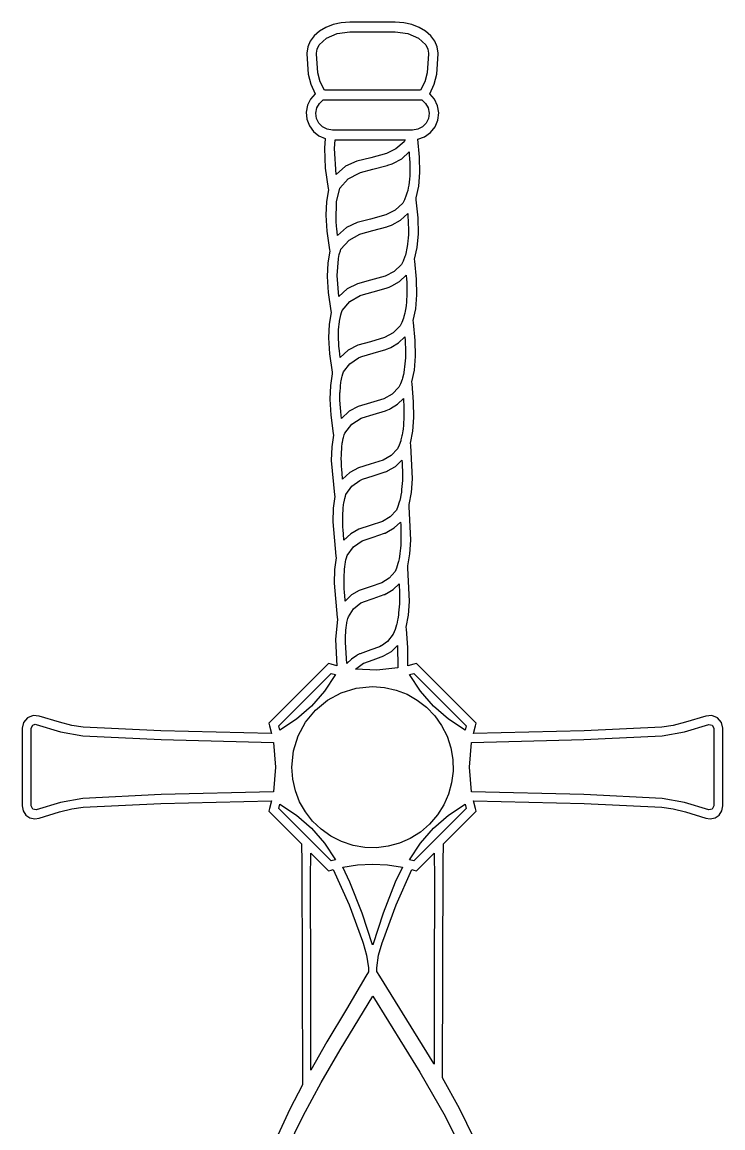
# Model space of a CAD drawing. Extents: x 0 to 149, y 0 to 357.
# Drawn here: x 29.1 to 120.3, y 213.4 to 357.5 of the extents above; entities that cross this region are included whole.
import ezdxf

# ---------------------------------------------------------------- set-up
doc = ezdxf.new("R2010")
doc.units = 0

msp = doc.modelspace()

# ---------------------------------------------------------------- linework, layer by layer
at = {"layer": 'Layer 1'}
for p, q in [((70.63991, 357.412677), (69.591609, 357.176662)), ((71.7624, 357.495), (70.63991, 357.412677)), ((77.6409, 357.495), (71.7624, 357.495)), ((78.763478, 357.412656), (77.6409, 357.495)), ((79.811861, 357.176563), (78.763478, 357.412656)), ((67.808781, 356.309292), (67.119855, 355.710804)), ((68.640299, 356.80339), (67.808781, 356.309292)), ((69.591609, 357.176662), (68.640299, 356.80339)), ((68.701753, 355.408543), (70.090308, 356.017509)), ((70.090308, 356.017509), (71.7624, 356.24237)), ((71.7624, 356.24237), (77.6409, 356.243)), ((77.6409, 356.243), (79.313167, 356.018175)), ((79.313167, 356.018175), (80.70182, 355.409472)), ((80.763248, 356.803128), (79.811861, 357.176563)), ((81.594838, 356.308757), (80.763248, 356.803128)), ((82.283829, 355.709857), (81.594838, 356.308757)), ((66.596323, 355.024357), (66.260984, 354.266384)), ((67.119855, 355.710804), (66.596323, 355.024357)), ((67.485975, 353.990204), (67.750071, 354.513897)), ((67.750071, 354.513897), (68.701753, 355.408543)), ((80.70182, 355.409472), (81.653553, 354.515548)), ((81.653553, 354.515548), (81.917666, 353.992459)), ((82.807421, 355.022836), (82.283829, 355.709857)), ((83.142812, 354.2641), (82.807421, 355.022836)), ((66.13664, 353.45332), (66.135872, 353.378221)), ((66.135872, 353.378221), (66.326775, 350.727163)), ((66.260984, 354.266384), (66.13664, 353.45332)), ((67.38789, 353.37841), (67.3886, 353.432)), ((67.571435, 350.886566), (67.38789, 353.37841)), ((67.3886, 353.432), (67.485975, 353.990204)), ((82.01552, 353.378381), (81.832034, 350.886538)), ((81.917666, 353.992459), (82.01506, 353.43506)), ((82.01506, 353.43506), (82.01552, 353.378381)), ((83.076666, 350.727656), (83.26756, 353.37871)), ((83.267202, 353.450056), (83.142812, 354.2641)), ((83.26756, 353.37871), (83.267202, 353.450056)), ((66.326775, 350.727163), (66.661523, 349.408658)), ((67.888793, 349.713265), (67.571435, 350.886566)), ((81.832034, 350.886538), (81.514683, 349.713237)), ((82.741978, 349.409152), (83.076666, 350.727656)), ((66.661523, 349.408658), (67.241242, 348.163511)), ((68.4347, 348.641), (67.888793, 349.713265)), ((80.96871, 348.640971), (68.4347, 348.641)), ((81.514683, 349.713237), (80.96871, 348.640971)), ((82.1624, 348.164), (82.741978, 349.409152)), ((66.638022, 347.470027), (66.246525, 346.655766)), ((67.241242, 348.163511), (66.638022, 347.470027)), ((67.780306, 346.913842), (68.2895, 347.389)), ((68.2895, 347.389), (81.1142, 347.389)), ((81.1142, 347.389), (81.622801, 346.913708)), ((82.784714, 347.440977), (82.1624, 348.164)), ((83.177759, 346.590863), (82.784714, 347.440977)), ((66.246525, 346.655766), (66.081987, 345.767386)), ((66.081987, 345.767386), (66.159648, 344.851546)), ((67.329208, 345.64886), (67.454283, 346.31718)), ((67.454283, 346.31718), (67.780306, 346.913842)), ((81.622801, 346.913708), (81.948339, 346.317145)), ((81.948339, 346.317145), (82.07309, 345.649087)), ((83.32558, 345.666025), (83.177759, 346.590863)), ((66.159648, 344.851546), (66.478483, 343.989492)), ((67.422854, 344.958726), (67.329208, 345.64886)), ((67.730606, 344.333952), (67.422854, 344.958726)), ((68.207608, 343.849427), (67.730606, 344.333952)), ((81.671691, 344.334867), (81.194962, 343.850519)), ((81.97933, 344.959315), (81.671691, 344.334867)), ((82.07309, 345.649087), (81.97933, 344.959315)), ((82.841761, 343.839737), (83.21222, 344.718825)), ((83.21222, 344.718825), (83.32558, 345.666025)), ((66.478483, 343.989492), (67.004898, 343.255204)), ((67.004898, 343.255204), (67.705274, 342.684446)), ((68.811277, 343.536569), (68.207608, 343.849427)), ((69.49903, 343.4268), (68.811277, 343.536569)), ((79.90429, 343.42764), (69.49903, 343.4268)), ((80.591658, 343.537649), (79.90429, 343.42764)), ((81.194962, 343.850519), (80.591658, 343.537649)), ((81.493068, 342.565366), (82.255447, 343.109385)), ((82.255447, 343.109385), (82.841761, 343.839737)), ((67.705274, 342.684446), (68.545992, 342.312981)), ((68.545992, 342.312981), (68.443647, 341.084051)), ((69.75119, 341.04439), (69.846793, 342.17469)), ((69.846793, 342.17469), (78.9602, 342.175)), ((78.815852, 341.912082), (77.760125, 341.005045)), ((78.9602, 342.175), (78.815852, 341.912082)), ((80.594414, 342.245277), (81.493068, 342.565366)), ((80.830811, 339.918316), (80.594414, 342.245277)), ((68.443647, 341.084051), (68.556554, 338.447494)), ((69.7512, 341.045), (69.75119, 341.04439)), ((69.975002, 337.647052), (69.7512, 341.045)), ((76.510082, 340.392942), (74.462902, 339.834989)), ((77.760125, 341.005045), (76.510082, 340.392942)), ((78.500283, 339.69961), (79.467311, 340.579557)), ((79.467311, 340.579557), (79.493778, 340.241808)), ((79.493778, 340.241808), (79.5391, 339.645885)), ((71.192772, 338.707957), (69.975002, 337.647052)), ((72.666862, 339.367912), (71.192772, 338.707957)), ((74.462902, 339.834989), (72.666862, 339.367912)), ((74.764967, 338.320868), (76.618537, 338.8182)), ((76.618537, 338.8182), (76.718585, 338.847057)), ((76.718585, 338.847057), (77.270682, 339.049348)), ((77.270682, 339.049348), (77.348451, 339.080957)), ((77.348451, 339.080957), (78.500283, 339.69961)), ((79.5391, 339.645885), (79.554684, 339.243922)), ((79.554684, 339.243922), (79.574612, 338.703055)), ((79.574612, 338.703055), (79.571789, 338.312118)), ((80.873035, 337.884226), (80.830811, 339.918316)), ((68.556554, 338.447494), (68.9364, 335.836)), ((71.544686, 337.059918), (72.972664, 337.835486)), ((72.972664, 337.835486), (73.126667, 337.887697)), ((73.126667, 337.887697), (74.764967, 338.320868)), ((79.544298, 337.449687), (79.516962, 337.016414)), ((79.567341, 337.827788), (79.544298, 337.449687)), ((79.571789, 338.312118), (79.567341, 337.827788)), ((80.71946, 336.119122), (80.873035, 337.884226)), ((68.9364, 335.836), (68.973854, 335.62597)), ((70.000702, 334.063127), (70.435424, 335.872416)), ((70.435424, 335.872416), (71.544686, 337.059918)), ((79.352635, 335.908698), (79.286056, 335.574488)), ((79.42325, 336.266409), (79.352635, 335.908698)), ((79.472049, 336.654078), (79.42325, 336.266409)), ((79.516962, 337.016414), (79.472049, 336.654078)), ((80.368464, 334.599117), (80.71946, 336.119122)), ((68.973854, 335.62597), (68.694024, 334.115196)), ((78.879687, 334.352532), (78.646329, 333.913539)), ((79.104768, 334.937431), (78.879687, 334.352532)), ((79.18228, 335.209341), (79.104768, 334.937431)), ((79.286056, 335.574488), (79.18228, 335.209341)), ((80.39994, 334.359604), (80.368464, 334.599117)), ((80.635866, 331.997181), (80.39994, 334.359604)), ((68.694024, 334.115196), (68.622175, 332.332304)), ((69.950775, 331.709706), (70.000702, 334.063127)), ((77.634507, 333.014114), (76.427109, 332.401789)), ((78.646329, 333.913539), (77.634507, 333.014114)), ((68.622175, 332.332304), (68.758023, 330.252462)), ((69.956752, 331.555012), (69.950775, 331.709706)), ((70.011322, 330.88993), (69.956752, 331.555012)), ((72.714129, 331.376694), (71.304564, 330.727433)), ((74.451559, 331.844595), (72.714129, 331.376694)), ((76.427109, 332.401789), (74.451559, 331.844595)), ((77.262925, 331.093974), (78.360747, 331.699682)), ((78.360747, 331.699682), (79.281945, 332.550264)), ((79.281945, 332.550264), (79.317406, 332.068528)), ((79.317406, 332.068528), (79.348318, 331.635317)), ((79.348318, 331.635317), (79.366916, 331.112924)), ((80.680224, 329.935198), (80.635866, 331.997181)), ((68.758023, 330.252462), (69.101286, 327.85084)), ((70.036206, 330.58749), (70.011322, 330.88993)), ((70.142399, 329.698944), (70.0362, 330.588)), ((70.0362, 330.588), (70.036206, 330.58749)), ((71.304564, 330.727433), (70.142399, 329.698944)), ((73.038892, 329.850547), (73.180172, 329.900097)), ((73.180172, 329.900097), (74.766052, 330.334044)), ((74.766052, 330.334044), (76.562292, 330.83299)), ((76.562292, 330.83299), (76.656257, 330.861065)), ((76.656257, 330.861065), (77.182855, 331.060175)), ((77.182855, 331.060175), (77.262925, 331.093974)), ((79.366916, 331.112924), (79.380917, 330.694471)), ((79.376624, 330.208431), (79.372281, 329.822117)), ((79.380917, 330.694471), (79.376624, 330.208431)), ((80.531542, 328.14859), (80.680224, 329.935198)), ((70.596482, 327.895367), (71.65754, 329.073012)), ((71.65754, 329.073012), (73.038892, 329.850547)), ((79.268508, 328.570205), (79.230953, 328.266156)), ((79.322412, 329.013977), (79.268508, 328.570205)), ((79.343974, 329.355926), (79.322412, 329.013977)), ((79.372281, 329.822117), (79.343974, 329.355926)), ((69.138587, 327.636018), (68.869193, 326.127363)), ((69.101286, 327.85084), (69.138587, 327.636018)), ((70.266499, 326.705485), (70.381671, 327.210778)), ((70.381671, 327.210778), (70.409876, 327.331939)), ((70.409876, 327.331939), (70.527142, 327.68908)), ((70.527142, 327.68908), (70.596482, 327.895367)), ((78.977975, 327.142373), (78.922332, 326.941335)), ((79.097744, 327.576577), (78.977975, 327.142373)), ((79.148022, 327.835375), (79.097744, 327.576577)), ((79.230953, 328.266156), (79.148022, 327.835375)), ((80.18835, 326.612294), (80.531542, 328.14859)), ((68.869193, 326.127363), (68.800905, 324.34598)), ((70.103931, 324.499832), (70.26, 326.662)), ((70.26, 326.662), (70.260008, 326.66134)), ((70.260008, 326.66134), (70.266499, 326.705485)), ((78.479528, 325.918856), (77.510333, 325.025158)), ((78.704761, 326.358044), (78.479528, 325.918856)), ((78.922332, 326.941335), (78.704761, 326.358044)), ((80.219214, 326.368361), (80.18835, 326.612294)), ((80.444844, 324.007698), (80.219214, 326.368361)), ((68.800905, 324.34598), (68.933444, 322.267031)), ((70.310148, 321.754658), (70.103931, 324.499832)), ((76.343808, 324.410946), (74.447318, 323.856614)), ((77.510333, 325.025158), (76.343808, 324.410946)), ((78.23044, 323.713073), (79.096049, 324.525226)), ((79.096049, 324.525226), (79.133144, 323.98879)), ((71.41674, 322.74888), (70.310148, 321.754658)), ((72.761088, 323.385868), (71.41674, 322.74888)), ((74.447318, 323.856614), (72.761088, 323.385868)), ((74.776213, 322.349872), (76.500053, 322.84612)), ((76.500053, 322.84612), (76.59412, 322.875282)), ((76.59412, 322.875282), (76.852514, 322.972533)), ((76.852514, 322.972533), (76.856398, 322.973944)), ((76.856398, 322.973944), (76.878976, 322.983142)), ((76.878976, 322.983142), (77.054083, 323.054485)), ((77.054083, 323.054485), (77.202619, 323.119396)), ((77.202619, 323.119396), (78.23044, 323.713073)), ((79.133144, 323.98879), (79.157771, 323.619694)), ((79.157771, 323.619694), (79.175963, 323.05549)), ((79.175963, 323.05549), (79.187153, 322.683214)), ((79.187153, 322.683214), (79.1817, 322.171)), ((80.485842, 321.947321), (80.444844, 324.007698)), ((68.933444, 322.267031), (69.266532, 319.865678)), ((71.770039, 321.08514), (73.105355, 321.865901)), ((73.105355, 321.865901), (73.237133, 321.913853)), ((73.237133, 321.913853), (74.776213, 322.349872)), ((79.14862, 321.345082), (79.127515, 321.009263)), ((79.177079, 321.814541), (79.14862, 321.345082)), ((79.18173, 322.1709), (79.177079, 321.814541)), ((79.1817, 322.171), (79.18173, 322.1709)), ((80.340756, 320.162172), (80.485842, 321.947321)), ((69.266532, 319.865678), (69.303322, 319.647165)), ((70.675513, 319.664199), (70.757075, 319.916141)), ((70.757075, 319.916141), (71.770039, 321.08514)), ((78.957773, 319.836501), (78.908773, 319.57785)), ((79.038149, 320.265236), (78.957773, 319.836501)), ((79.074528, 320.564865), (79.038149, 320.265236)), ((79.127515, 321.009263), (79.074528, 320.564865)), ((80.008135, 318.627191), (80.340756, 320.162172)), ((69.303322, 319.647165), (69.04442, 318.140908)), ((70.345483, 318.053852), (70.415536, 318.558417)), ((70.415536, 318.558417), (70.440673, 318.73537)), ((70.440673, 318.73537), (70.531729, 319.149186)), ((70.531729, 319.149186), (70.578635, 319.358132)), ((70.578635, 319.358132), (70.675513, 319.664199)), ((78.529331, 318.362433), (78.310434, 317.920425)), ((78.739335, 318.944843), (78.529331, 318.362433)), ((78.791456, 319.138857), (78.739335, 318.944843)), ((78.908773, 319.57785), (78.791456, 319.138857)), ((80.038384, 318.3766), (80.008135, 318.627191)), ((80.253843, 316.017441), (80.038384, 318.3766)), ((69.04442, 318.140908), (68.979716, 316.361048)), ((70.281099, 316.50149), (70.289481, 317.116088)), ((70.289481, 317.116088), (70.292394, 317.310821)), ((70.292394, 317.310821), (70.333474, 317.890101)), ((70.333474, 317.890101), (70.345483, 318.053852)), ((77.384251, 317.034264), (76.259524, 316.419375)), ((78.310434, 317.920425), (77.384251, 317.034264)), ((68.979716, 316.361048), (69.108942, 314.282766)), ((70.289377, 316.258181), (70.281099, 316.50149)), ((70.311503, 315.622518), (70.289377, 316.258181)), ((70.338379, 315.26538), (70.311503, 315.622518)), ((74.430024, 315.865464), (72.806744, 315.39548)), ((76.259524, 316.419375), (74.430024, 315.865464)), ((77.096108, 315.121914), (78.082541, 315.696545)), ((78.082541, 315.696545), (78.910948, 316.482034)), ((78.910948, 316.482034), (78.940635, 316.022193)), ((78.940635, 316.022193), (78.967164, 315.595473)), ((78.967164, 315.595473), (78.982799, 315.058405)), ((80.291445, 313.958358), (80.253843, 316.017441)), ((69.108942, 314.282766), (69.431829, 311.881245)), ((70.383396, 314.67091), (70.338379, 315.26538)), ((70.477974, 313.81405), (70.383396, 314.67091)), ((71.528988, 314.771712), (70.477974, 313.81405)), ((72.806744, 315.39548), (71.528988, 314.771712)), ((73.302502, 313.930422), (74.767482, 314.360681)), ((74.767482, 314.360681), (76.446052, 314.861961)), ((76.446052, 314.861961), (76.532412, 314.889732)), ((76.532412, 314.889732), (77.010061, 315.082967)), ((77.010061, 315.082967), (77.096108, 315.121914)), ((78.986987, 314.152557), (78.981879, 313.804986)), ((78.982799, 315.058405), (78.993221, 314.66711)), ((78.993221, 314.66711), (78.986987, 314.152557)), ((70.91753, 311.936664), (71.76681, 312.996654)), ((71.76681, 312.996654), (72.88898, 313.761894)), ((72.88898, 313.761894), (72.889437, 313.7621)), ((72.889437, 313.7621), (73.162396, 313.877692)), ((73.162396, 313.877692), (73.302502, 313.930422)), ((78.932826, 313.004701), (78.877487, 312.530873)), ((78.951935, 313.309427), (78.932826, 313.004701)), ((78.981879, 313.804986), (78.951935, 313.309427)), ((80.149823, 312.174259), (80.291445, 313.958358)), ((69.468211, 311.657903), (69.219834, 310.153645)), ((69.431829, 311.881245), (69.468211, 311.657903)), ((70.613712, 310.759686), (70.702875, 311.180106)), ((70.702875, 311.180106), (70.746255, 311.380365)), ((70.746255, 311.380365), (70.839456, 311.686076)), ((70.839456, 311.686076), (70.91753, 311.936664)), ((78.720373, 311.578939), (78.602751, 311.124923)), ((78.762989, 311.81024), (78.720373, 311.578939)), ((78.845757, 312.263741), (78.7629, 311.811)), ((78.7629, 311.811), (78.762989, 311.81024)), ((78.877487, 312.530873), (78.845757, 312.263741)), ((79.827612, 310.64005), (80.149823, 312.174259)), ((69.219834, 310.153645), (69.15861, 308.375201)), ((70.471103, 309.34189), (70.512389, 309.941928)), ((70.512389, 309.941928), (70.52225, 310.081332)), ((70.52225, 310.081332), (70.592151, 310.602336)), ((70.592151, 310.602336), (70.613712, 310.759686)), ((78.142881, 309.923916), (77.259009, 309.044768)), ((78.35432, 310.366604), (78.142881, 309.923916)), ((78.556713, 310.947657), (78.35432, 310.366604)), ((78.602751, 311.124923), (78.556713, 310.947657)), ((79.856991, 310.384941), (79.827612, 310.64005)), ((80.06237, 308.027003), (79.856991, 310.384941)), ((69.15861, 308.375201), (69.284313, 306.297652)), ((70.459901, 308.537122), (70.46865, 309.179595)), ((70.467157, 308.31332), (70.459901, 308.537122)), ((70.488606, 307.663414), (70.467157, 308.31332)), ((70.46865, 309.179595), (70.471103, 309.34189)), ((76.175312, 308.428546), (74.426902, 307.877804)), ((77.259009, 309.044768), (76.175312, 308.428546)), ((77.948452, 307.703348), (78.724757, 308.450391)), ((78.724757, 308.450391), (78.743203, 308.142292)), ((70.514971, 307.297115), (70.488606, 307.663414)), ((70.556972, 306.717516), (70.514971, 307.297115)), ((72.852621, 307.404235), (71.641487, 306.796627)), ((74.426902, 307.877804), (72.852621, 307.404235)), ((74.769739, 306.375048), (76.381629, 306.874208)), ((76.381629, 306.874208), (76.471204, 306.904101)), ((76.471204, 306.904101), (76.900413, 307.083972)), ((76.900413, 307.083972), (77.027797, 307.143781)), ((77.027797, 307.143781), (77.948452, 307.703348)), ((78.743203, 308.142292), (78.776621, 307.563421)), ((78.776621, 307.563421), (78.787963, 307.121783)), ((78.787963, 307.121783), (78.799153, 306.6466)), ((80.096742, 305.969185), (80.06237, 308.027003)), ((69.284313, 306.297652), (69.596718, 303.896083)), ((70.645871, 305.877505), (70.556972, 306.717516)), ((71.641487, 306.796627), (70.645871, 305.877505)), ((71.992123, 305.105608), (73.231284, 305.89404)), ((73.231284, 305.89404), (73.357389, 305.943502)), ((73.357389, 305.943502), (74.769739, 306.375048)), ((78.786227, 305.792537), (78.75608, 305.293018)), ((78.792411, 306.17111), (78.786227, 305.792537)), ((78.799153, 306.6466), (78.792411, 306.17111)), ((79.958787, 304.186331), (80.096742, 305.969185)), ((71.010283, 303.731858), (71.077474, 303.95645)), ((71.077474, 303.95645), (71.992123, 305.105608)), ((78.652925, 304.262416), (78.5612, 303.746)), ((78.678932, 304.486128), (78.652925, 304.262416)), ((78.737634, 304.998855), (78.678932, 304.486128)), ((78.75608, 305.293018), (78.737634, 304.998855)), ((79.64719, 302.653281), (79.958787, 304.186331)), ((69.63274, 303.667542), (69.395022, 302.165976)), ((69.596718, 303.896083), (69.63274, 303.667542)), ((70.699108, 302.110006), (70.769621, 302.654821)), ((70.769621, 302.654821), (70.786633, 302.783796)), ((70.786633, 302.783796), (70.878251, 303.232811)), ((70.878251, 303.232811), (70.913303, 303.401187)), ((70.913303, 303.401187), (71.010283, 303.731858)), ((78.373677, 302.950853), (78.178845, 302.370833)), ((78.403618, 303.069575), (78.373677, 302.950853)), ((78.531719, 303.580679), (78.403618, 303.069575)), ((78.5612, 303.74531), (78.531719, 303.580679)), ((78.5612, 303.746), (78.5612, 303.74531)), ((79.675855, 302.393278), (79.64719, 302.653281)), ((69.395022, 302.165976), (69.337538, 300.389367)), ((70.638803, 300.576093), (70.646823, 301.167035)), ((70.646823, 301.167035), (70.649837, 301.375495)), ((70.649837, 301.375495), (70.689349, 301.968099)), ((70.689349, 301.968099), (70.699108, 302.110006)), ((77.974104, 301.925656), (77.132477, 301.054036)), ((78.178845, 302.370833), (77.974104, 301.925656)), ((79.902627, 297.98073), (79.675855, 302.393278)), ((69.337538, 300.389367), (69.762218, 295.911342)), ((70.649022, 300.242715), (70.638803, 300.576093)), ((70.665673, 299.707839), (70.649022, 300.242715)), ((70.703491, 299.158615), (70.665673, 299.707839)), ((74.410634, 299.886619), (72.897674, 299.413364)), ((76.090074, 300.436416), (74.410634, 299.886619)), ((77.132477, 301.054036), (76.090074, 300.436416)), ((77.679306, 299.60277), (78.538206, 300.412069)), ((78.538206, 300.412069), (78.557522, 300.066629)), ((78.557522, 300.066629), (78.585622, 299.536797)), ((70.730621, 298.767153), (70.703491, 299.158615)), ((70.814624, 297.938524), (70.730621, 298.767153)), ((71.754275, 298.81983), (70.814624, 297.938524)), ((72.897674, 299.413364), (71.754275, 298.81983)), ((73.417489, 297.958527), (74.768829, 298.387902)), ((74.768829, 298.387902), (76.331869, 298.891993)), ((76.331869, 298.891993), (76.410659, 298.919343)), ((76.410659, 298.919343), (76.638294, 299.015084)), ((76.638294, 299.015084), (76.6455, 299.017996)), ((76.6455, 299.017996), (76.652346, 299.021369)), ((76.652346, 299.021369), (77.679306, 299.60277)), ((78.585622, 299.536797), (78.594975, 299.124016)), ((78.599053, 298.2308), (78.590827, 297.773973)), ((78.594975, 299.124016), (78.605135, 298.623399)), ((78.605135, 298.623399), (78.599053, 298.2308)), ((71.237512, 295.977826), (72.003224, 297.020685)), ((72.003224, 297.020685), (73.041622, 297.792436)), ((73.041622, 297.792436), (73.044792, 297.793943)), ((73.044792, 297.793943), (73.294705, 297.908503)), ((73.294705, 297.908503), (73.417489, 297.958527)), ((78.54249, 296.985224), (78.500081, 296.607329)), ((78.567936, 297.393752), (78.54249, 296.985224)), ((78.590827, 297.773973), (78.567936, 297.393752)), ((79.768266, 296.198917), (79.902627, 297.98073)), ((69.797629, 295.678856), (69.570191, 294.179733)), ((69.762218, 295.911342), (69.797629, 295.678856)), ((71.039209, 295.217997), (71.080902, 295.426356)), ((71.080902, 295.426356), (71.164803, 295.724693)), ((71.164803, 295.724693), (71.237512, 295.977826)), ((78.342712, 295.577427), (78.241185, 295.158974)), ((78.393348, 295.86842), (78.342712, 295.577427)), ((78.459816, 296.254241), (78.3933, 295.869)), ((78.3933, 295.869), (78.393348, 295.86842)), ((78.500081, 296.607329), (78.459816, 296.254241)), ((79.467076, 294.666458), (79.768266, 296.198917)), ((69.570191, 294.179733), (69.51615, 292.40449)), ((70.828282, 293.408891), (70.864561, 293.9732)), ((70.864561, 293.9732), (70.875647, 294.140744)), ((70.875647, 294.140744), (70.937629, 294.638807)), ((70.937629, 294.638807), (70.9596, 294.811767)), ((70.9596, 294.811767), (71.039209, 295.217997)), ((77.806712, 293.92906), (77.007033, 293.064137)), ((78.003737, 294.374657), (77.806712, 293.92906)), ((78.190802, 294.95197), (78.003737, 294.374657)), ((78.241185, 295.158974), (78.190802, 294.95197)), ((79.494872, 294.401525), (79.467076, 294.666458)), ((79.708004, 289.99126), (79.494872, 294.401525)), ((70.817399, 292.613807), (70.825626, 293.221329)), ((70.82542, 292.335344), (70.817399, 292.613807)), ((70.825626, 293.221329), (70.828282, 293.408891)), ((76.005572, 292.44393), (74.399052, 291.89651)), ((77.007033, 293.064137), (76.005572, 292.44393)), ((69.51615, 292.40449), (69.927451, 287.926186)), ((70.842794, 291.7508), (70.82542, 292.335344)), ((70.870793, 291.323516), (70.842794, 291.7508)), ((70.904312, 290.816002), (70.870793, 291.323516)), ((72.942092, 291.421276), (71.8668, 290.844591)), ((74.399052, 291.89651), (72.942092, 291.421276)), ((76.350369, 290.934593), (76.574171, 291.032826)), ((76.574171, 291.032826), (76.576113, 291.033656)), ((76.576113, 291.033656), (76.578156, 291.034641)), ((76.578156, 291.034641), (77.543531, 291.598483)), ((77.543531, 291.598483), (78.351666, 292.371001)), ((78.351666, 292.371001), (78.370775, 291.99608)), ((78.370775, 291.99608), (78.394279, 291.511906)), ((78.394279, 291.511906), (78.40331, 291.051232)), ((78.40331, 291.051232), (78.41082, 290.605381)), ((70.983052, 290.003276), (70.904312, 290.816002)), ((71.8668, 290.844591), (70.983052, 290.003276)), ((72.220415, 289.130596), (73.369404, 289.927874)), ((73.369404, 289.927874), (73.471238, 289.971026)), ((73.471238, 289.971026), (74.772358, 290.402261)), ((74.772358, 290.402261), (76.273418, 290.906772)), ((76.273418, 290.906772), (76.350369, 290.934593)), ((78.395286, 289.761343), (78.370659, 289.349813)), ((78.40331, 290.166526), (78.395286, 289.761343)), ((78.41082, 290.605381), (78.40331, 290.166526)), ((79.577325, 288.21085), (79.708004, 289.99126)), ((71.398204, 287.999314), (72.220415, 289.130596)), ((78.266932, 288.248495), (78.2076, 287.894)), ((78.305816, 288.596627), (78.266932, 288.248495)), ((78.34741, 288.976388), (78.305816, 288.596627)), ((78.370659, 289.349813), (78.34741, 288.976388)), ((79.286857, 286.679805), (79.577325, 288.21085)), ((69.962348, 287.689481), (69.745452, 286.193588)), ((69.927451, 287.926186), (69.962348, 287.689481)), ((71.100838, 286.577375), (71.133235, 286.84263)), ((71.133235, 286.84263), (71.197257, 287.182496)), ((71.197257, 287.182496), (71.249121, 287.452582)), ((71.249121, 287.452582), (71.316924, 287.704169)), ((71.316924, 287.704169), (71.398204, 287.999314)), ((78.007726, 286.952242), (77.828684, 286.378098)), ((78.071288, 287.222441), (78.007726, 286.952242)), ((78.153758, 287.574787), (78.071288, 287.222441)), ((78.207615, 287.89345), (78.153758, 287.574787)), ((78.2076, 287.894), (78.207615, 287.89345)), ((79.313682, 286.409862), (79.286857, 286.679805)), ((69.745452, 286.193588), (69.694934, 284.42024)), ((71.001598, 285.074605), (71.007014, 285.449269)), ((71.007014, 285.449269), (71.034107, 285.885454)), ((71.034107, 285.885454), (71.052705, 286.175669)), ((71.052705, 286.175669), (71.100838, 286.577375)), ((77.639423, 285.932187), (76.880658, 285.073935)), ((77.828684, 286.378098), (77.639423, 285.932187)), ((79.513496, 282.002969), (79.313682, 286.409862)), ((69.694934, 284.42024), (70.092339, 279.941391)), ((70.99608, 284.659115), (71.001598, 285.074605)), ((71.009263, 284.171514), (70.99608, 284.659115)), ((71.019584, 283.800491), (71.009263, 284.171514)), ((71.063119, 283.102477), (71.019584, 283.800491)), ((74.390253, 283.907289), (72.985873, 283.429563)), ((75.919263, 284.451007), (74.390253, 283.907289)), ((76.880658, 285.073935), (75.919263, 284.451007)), ((77.411212, 283.594514), (78.1649, 284.324809)), ((78.1649, 284.324809), (78.18273, 283.943078)), ((78.18273, 283.943078), (78.202915, 283.482969)), ((71.077631, 282.871919), (71.063119, 283.102477)), ((71.151413, 282.072923), (71.077631, 282.871919)), ((71.97962, 282.87162), (71.151413, 282.072923)), ((72.985873, 283.429563), (71.97962, 282.87162)), ((73.54048, 281.990135), (74.77379, 282.416228)), ((74.77379, 282.416228), (76.21931, 282.923499)), ((76.21931, 282.923499), (76.290995, 282.950592)), ((76.290995, 282.950592), (76.501716, 283.046895)), ((76.501716, 283.046895), (76.507078, 283.049285)), ((76.507078, 283.049285), (76.5127, 283.052249)), ((76.5127, 283.052249), (77.411212, 283.594514)), ((78.202915, 283.482969), (78.210936, 282.995267)), ((78.216608, 282.585029), (78.207668, 282.107086)), ((78.210936, 282.995267), (78.216608, 282.585029)), ((71.557228, 280.019008), (72.241277, 281.044574)), ((72.241277, 281.044574), (73.195988, 281.824468)), ((73.195988, 281.824468), (73.202324, 281.827685)), ((73.202324, 281.827685), (73.424848, 281.938923)), ((73.424848, 281.938923), (73.54048, 281.990135)), ((78.152736, 280.970256), (78.101792, 280.494088)), ((78.171645, 281.273523), (78.152736, 280.970256)), ((78.199901, 281.748235), (78.171645, 281.273523)), ((78.207668, 282.107086), (78.199901, 281.748235)), ((79.386429, 280.223975), (79.513496, 282.002969)), ((70.127235, 279.695375), (69.873505, 277.073414)), ((70.092339, 279.941391), (70.127235, 279.695375)), ((71.376756, 279.262501), (71.41559, 279.473939)), ((71.41559, 279.473939), (71.494688, 279.780951)), ((71.494688, 279.780951), (71.557228, 280.019008)), ((77.965827, 279.576852), (77.850963, 279.067972)), ((77.9973, 279.769), (77.965827, 279.576852)), ((78.074761, 280.247497), (77.9973, 279.769)), ((77.9973, 279.769), (77.9973, 279.769)), ((78.101792, 280.494088), (78.074761, 280.247497)), ((79.106438, 278.694172), (79.386429, 280.223975)), ((71.18544, 277.479762), (71.220238, 278.0629)), ((71.220238, 278.0629), (71.228925, 278.203466)), ((71.228925, 278.203466), (71.284926, 278.691013)), ((71.284926, 278.691013), (71.305529, 278.866888)), ((71.305529, 278.866888), (71.376756, 279.262501)), ((77.653408, 278.381506), (77.379125, 277.752408)), ((77.825563, 278.956212), (77.653408, 278.381506)), ((77.850963, 279.067972), (77.825563, 278.956212)), ((79.132753, 278.418622), (79.106438, 278.694172)), ((79.300267, 276.030144), (79.132753, 278.418622)), ((69.873505, 277.073414), (70.05565, 273.646095)), ((71.174812, 276.693841), (71.184215, 277.394598)), ((71.175529, 276.669816), (71.174812, 276.693841)), ((71.338986, 273.930996), (71.175529, 276.669816)), ((71.184215, 277.394598), (71.18544, 277.479762)), ((76.640858, 276.810358), (75.892785, 276.256138)), ((77.379125, 277.752408), (76.640858, 276.810358)), ((73.022302, 275.182702), (72.934876, 275.138133)), ((73.075078, 275.203344), (73.022302, 275.182702)), ((74.466838, 275.716632), (73.075078, 275.203344)), ((75.617178, 276.128481), (74.466838, 275.716632)), ((75.828156, 276.224529), (75.617178, 276.128481)), ((75.892785, 276.256138), (75.828156, 276.224529)), ((76.231374, 274.966269), (77.183659, 275.51684)), ((77.183659, 275.51684), (77.979023, 276.276689)), ((77.979023, 276.276689), (77.9816, 273.357)), ((79.303977, 273.635802), (79.300267, 276.030144)), ((68.985182, 273.942338), (61.1978, 266.155)), ((69.314854, 273.845781), (68.985182, 273.942338)), ((70.05565, 273.646095), (69.314854, 273.845781)), ((71.95078, 274.520995), (71.338986, 273.930996)), ((72.657576, 274.993046), (71.95078, 274.520995)), ((72.502145, 273.200581), (73.518095, 273.967858)), ((72.769426, 275.053887), (72.657576, 274.993046)), ((72.86237, 275.104436), (72.769426, 275.053887)), ((72.934876, 275.138133), (72.86237, 275.104436)), ((73.518095, 273.967858), (73.593869, 274.00291)), ((73.593869, 274.00291), (74.777619, 274.430713)), ((74.777619, 274.430713), (76.159379, 274.937821)), ((76.159379, 274.937821), (76.231374, 274.966269)), ((80.088255, 273.845733), (79.303977, 273.635802)), ((80.417978, 273.94229), (80.088255, 273.845733)), ((88.205678, 266.15463), (80.417978, 273.94229)), ((62.500701, 265.818539), (69.3214, 272.639)), ((69.868643, 272.498499), (68.459996, 270.320704)), ((69.3214, 272.639), (69.868643, 272.498499)), ((75.24753, 273.081111), (72.502145, 273.200581)), ((77.981665, 273.35665), (75.24753, 273.081111)), ((77.9816, 273.357), (77.981665, 273.35665)), ((79.535014, 272.498499), (80.0823, 272.639)), ((80.943628, 270.320681), (79.535014, 272.498499)), ((80.0823, 272.639), (86.903, 265.81854)), ((80.0823, 272.639), (80.0823, 272.639)), ((72.586081, 270.725629), (74.7018, 270.941)), ((74.7018, 270.941), (74.701818, 270.94084)), ((74.701818, 270.94084), (76.271763, 270.823218)), ((76.271763, 270.823218), (77.781564, 270.479672)), ((68.459996, 270.320704), (66.767676, 268.372012)), ((68.832274, 269.143626), (70.615538, 270.11247)), ((70.615538, 270.11247), (72.586081, 270.725629)), ((77.781564, 270.479672), (79.210295, 269.924188)), ((79.210295, 269.924188), (80.537028, 269.170748)), ((82.635927, 268.371971), (80.943628, 270.320681)), ((66.767676, 268.372012), (64.81897, 266.679708)), ((67.278391, 267.861201), (68.832274, 269.143626)), ((80.537028, 269.170748), (81.740834, 268.233337)), ((81.740834, 268.233337), (82.800786, 267.125936)), ((84.584625, 266.679658), (82.635927, 268.371971)), ((29.763668, 266.858445), (29.252958, 266.260689)), ((30.490445, 267.158333), (29.763668, 266.858445)), ((31.27408, 267.09466), (30.490445, 267.158333)), ((33.939952, 266.276188), (31.27408, 267.09466)), ((64.81897, 266.679708), (62.641163, 265.271079)), ((65.995992, 266.307296), (67.278391, 267.861201)), ((82.800786, 267.125936), (83.695956, 265.86253)), ((86.762434, 265.271029), (84.584625, 266.679658)), ((118.12911, 267.09465), (115.463239, 266.276177)), ((118.912725, 267.158263), (118.12911, 267.09465)), ((119.639472, 266.858366), (118.912725, 267.158263)), ((120.150181, 266.260641), (119.639472, 266.858366)), ((29.252958, 266.260689), (29.07019, 265.49601)), ((29.07019, 265.49601), (29.0702, 255.38)), ((30.228935, 255.379572), (30.229, 265.496)), ((30.229, 265.496), (30.445549, 265.921111)), ((30.445549, 265.921111), (30.748294, 266.020377)), ((30.748294, 266.020377), (30.912415, 265.99391)), ((30.912415, 265.99391), (34.068828, 265.041133)), ((35.558142, 265.881393), (33.939952, 266.276188)), ((37.0376, 265.662), (35.558142, 265.881393)), ((47.117514, 265.182113), (37.037477, 265.66236)), ((37.037477, 265.66236), (37.0376, 265.662)), ((61.557977, 264.813597), (47.117514, 265.182113)), ((61.1978, 266.155), (61.29432, 265.825277)), ((61.29432, 265.825277), (61.557977, 264.813597)), ((62.641163, 265.271079), (62.500701, 265.818539)), ((65.027178, 264.524016), (65.995992, 266.307296)), ((83.695956, 265.86253), (84.405417, 264.457102)), ((86.903, 265.81854), (86.762434, 265.271029)), ((87.84545, 264.813227), (88.109107, 265.824907)), ((102.28582, 265.181722), (87.84545, 264.813227)), ((88.109107, 265.824907), (88.205678, 266.15463)), ((112.36575, 265.66199), (102.28582, 265.181722)), ((113.845109, 265.881382), (112.36575, 265.66199)), ((115.463239, 266.276177), (113.845109, 265.881382)), ((115.334194, 265.041002), (118.49062, 265.993783)), ((118.49062, 265.993783), (118.959569, 265.919476)), ((118.959569, 265.919476), (119.174035, 265.495873)), ((119.174035, 265.495873), (119.174, 255.38)), ((120.333, 265.496), (120.150181, 266.260641)), ((120.332764, 255.380231), (120.333, 265.496)), ((34.068828, 265.041133), (36.959215, 264.50616)), ((36.959215, 264.50616), (36.959367, 264.505802)), ((36.959367, 264.505802), (47.161031, 264.020815)), ((47.161031, 264.020815), (61.794167, 263.649873)), ((61.794167, 263.649873), (62.066109, 260.437938)), ((64.414053, 262.553463), (65.027178, 264.524016)), ((84.405417, 264.457102), (84.89754, 262.96165)), ((87.337097, 260.438235), (87.6093, 263.65)), ((87.60887, 263.64985), (102.24182, 264.020807)), ((87.6093, 263.65), (87.60887, 263.64985)), ((102.24182, 264.020807), (112.44377, 264.506033)), ((112.44377, 264.506033), (115.334194, 265.041002)), ((64.198718, 260.43774), (64.414053, 262.553463)), ((84.89754, 262.96165), (85.157922, 261.435307)), ((85.157922, 261.435307), (85.191473, 259.902757)), ((62.066109, 260.437938), (61.7942, 257.226)), ((64.31634, 258.867795), (64.198718, 260.43774)), ((85.191473, 259.902757), (85.003104, 258.388687)), ((87.608789, 257.226428), (87.337097, 260.438235)), ((64.659886, 257.357994), (64.31634, 258.867795)), ((85.003104, 258.388687), (84.597725, 256.917783)), ((47.164887, 256.85497), (36.9593, 256.369394)), ((61.7942, 257.226), (47.164887, 256.85497)), ((61.7942, 257.226), (61.7942, 257.226)), ((65.21537, 255.929263), (64.659886, 257.357994)), ((84.597725, 256.917783), (83.980246, 255.514731)), ((102.238007, 256.855418), (87.608789, 257.226428)), ((112.443589, 256.369822), (102.238007, 256.855418)), ((29.0702, 255.38), (29.201359, 254.726635)), ((30.445484, 254.954464), (30.228935, 255.379572)), ((34.069591, 255.834719), (30.91235, 254.881614)), ((33.940722, 254.600114), (35.558775, 254.994952)), ((36.9593, 256.369394), (34.069591, 255.834719)), ((35.558775, 254.994952), (37.037402, 255.214017)), ((37.037402, 255.214017), (47.121382, 255.694779)), ((47.121382, 255.694779), (61.558002, 256.063189)), ((61.294243, 255.051049), (61.197723, 254.721363)), ((61.558002, 256.063189), (61.294243, 255.051049)), ((62.500658, 255.05705), (62.641069, 255.604205)), ((69.3212, 248.236555), (62.500658, 255.05705)), ((62.641069, 255.604205), (64.818841, 254.195625)), ((65.96881, 254.60253), (65.21537, 255.929263)), ((86.902966, 255.057439), (80.0818, 248.237)), ((83.980246, 255.514731), (83.155578, 254.204217)), ((84.584491, 254.196359), (86.7624, 255.605)), ((86.7624, 255.605), (86.902966, 255.057439)), ((88.108873, 255.05169), (87.845216, 256.06342)), ((87.845216, 256.06342), (102.281604, 255.694989)), ((88.205444, 254.721953), (88.108873, 255.05169)), ((102.281604, 255.694989), (112.365516, 255.214248)), ((112.365516, 255.214248), (113.844071, 254.995182)), ((115.333138, 255.835152), (112.443589, 256.369822)), ((113.844071, 254.995182), (115.462214, 254.600346)), ((118.490789, 254.882042), (115.333138, 255.835152)), ((119.174, 255.38), (118.957454, 254.954522)), ((120.201561, 254.726944), (120.332764, 255.380231)), ((29.201359, 254.726635), (29.559822, 254.192259)), ((29.559822, 254.192259), (30.092094, 253.830677)), ((30.092094, 253.830677), (30.74468, 253.6957)), ((30.91235, 254.881614), (30.445484, 254.954464)), ((30.74468, 253.6957), (31.274092, 253.781337)), ((31.274092, 253.781337), (33.940722, 254.600114)), ((61.197723, 254.721363), (65.452223, 250.467093)), ((64.818841, 254.195625), (66.76751, 252.503366)), ((66.906221, 253.398724), (65.96881, 254.60253)), ((83.155578, 254.204217), (82.128631, 253.010927)), ((82.635697, 252.504021), (84.584491, 254.196359)), ((83.950654, 250.467223), (88.205444, 254.721953)), ((115.462214, 254.600346), (118.129086, 253.781568)), ((118.129086, 253.781568), (118.658444, 253.695931)), ((118.957454, 254.954522), (118.490789, 254.882042)), ((118.658444, 253.695931), (119.310939, 253.831014)), ((119.310939, 253.831014), (119.843132, 254.192612)), ((119.843132, 254.192612), (120.201561, 254.726944)), ((66.76751, 252.503366), (68.459788, 250.554713)), ((68.013622, 252.338772), (66.906221, 253.398724)), ((69.277028, 251.443602), (68.013622, 252.338772)), ((82.128631, 253.010927), (80.935341, 251.98398)), ((80.943306, 250.555271), (82.635697, 252.504021)), ((70.682456, 250.734141), (69.277028, 251.443602)), ((72.177908, 250.242018), (70.682456, 250.734141)), ((79.624827, 251.159312), (78.221775, 250.541833)), ((80.935341, 251.98398), (79.624827, 251.159312)), ((65.452223, 250.467093), (65.489268, 248.040073)), ((66.638943, 245.93635), (66.674201, 249.24484)), ((66.674201, 249.24484), (68.984981, 246.93409)), ((68.459788, 250.554713), (69.868389, 248.376955)), ((73.704251, 249.981636), (72.177908, 250.242018)), ((75.236801, 249.948085), (73.704251, 249.981636)), ((76.750871, 250.136454), (75.236801, 249.948085)), ((78.221775, 250.541833), (76.750871, 250.136454)), ((79.534608, 248.3774), (80.943306, 250.555271)), ((80.417753, 246.934079), (82.728843, 249.245199)), ((82.728843, 249.245199), (82.763895, 245.936349)), ((83.91366, 248.040303), (83.950654, 250.467223)), ((65.489268, 248.040073), (65.595383, 219.055173)), ((69.868389, 248.376955), (69.3212, 248.236555)), ((72.765348, 247.704131), (74.713586, 247.802518)), ((74.713586, 247.802518), (76.661703, 247.701752)), ((80.0818, 248.237), (79.534608, 248.3774)), ((83.808504, 219.968203), (83.91366, 248.040303)), ((68.984981, 246.93409), (69.31445, 247.03061)), ((69.31445, 247.03061), (69.581996, 247.103818)), ((69.581996, 247.103818), (71.655531, 242.507486)), ((70.832318, 247.40658), (72.765348, 247.704131)), ((71.75747, 245.43845), (70.832318, 247.40658)), ((76.661703, 247.701752), (78.594368, 247.401841)), ((78.594368, 247.401841), (77.671059, 245.438451)), ((77.771863, 242.504281), (79.844095, 247.097486)), ((79.844095, 247.097486), (80.088183, 247.030599)), ((80.088183, 247.030599), (80.417753, 246.934079)), ((66.644616, 241.19208), (66.638943, 245.93635)), ((71.7579, 245.438), (71.75747, 245.43845)), ((73.360073, 241.419882), (71.7579, 245.438)), ((77.671059, 245.438451), (76.069655, 241.422471)), ((82.763895, 245.936349), (82.758276, 241.192079)), ((71.655531, 242.507486), (73.400226, 237.776538)), ((76.028275, 237.776536), (77.771863, 242.504281)), ((66.64993, 237.5819), (66.644616, 241.19208)), ((74.685041, 237.302031), (73.360073, 241.419882)), ((76.069655, 241.422471), (74.744979, 237.306911)), ((82.758276, 241.192079), (82.752962, 237.581899)), ((73.400226, 237.776538), (73.479784, 237.527392)), ((75.949484, 237.529626), (76.028275, 237.776536)), ((66.649602, 225.56358), (66.6503, 237.582)), ((66.6503, 237.582), (66.64993, 237.5819)), ((73.479784, 237.527392), (73.933179, 235.93925)), ((74.716367, 237.408581), (74.685041, 237.302031)), ((74.744979, 237.306911), (74.716367, 237.408581)), ((75.494332, 235.940702), (75.949484, 237.529626)), ((82.752962, 237.581899), (82.7542, 225.633)), ((73.933179, 235.93925), (74.162993, 234.303722)), ((75.265968, 234.303726), (75.494332, 235.940702)), ((74.185007, 233.7703), (73.837501, 233.187943)), ((74.162993, 234.303722), (74.185007, 233.7703)), ((75.245786, 233.830778), (75.265968, 234.303726)), ((75.637081, 233.191805), (75.245786, 233.830778)), ((73.837501, 233.187943), (71.2938, 228.925)), ((82.706161, 221.828905), (75.637081, 233.191805)), ((70.500614, 223.61587), (74.741104, 230.61973)), ((74.741104, 230.61973), (80.870824, 220.72325)), ((71.2938, 228.925), (68.75584, 224.65024)), ((66.64899, 220.97442), (66.649602, 225.56358)), ((82.7542, 225.633), (82.75373, 225.6329)), ((82.75373, 225.6329), (82.754294, 221.74835)), ((68.75584, 224.65024), (66.64899, 220.97442)), ((68.005824, 219.352727), (70.500614, 223.61587)), ((80.870824, 220.72325), (84.168944, 214.96782)), ((82.754294, 221.74835), (82.706161, 221.828905)), ((65.595383, 219.055173), (63.955903, 215.883493)), ((65.661484, 215.02465), (68.005824, 219.352727)), ((86.046424, 215.971173), (83.808504, 219.968203)), ((63.955903, 215.883493), (61.841679, 211.34602)), ((63.503086, 210.597982), (65.661484, 215.02465)), ((84.168944, 214.96782), (87.096564, 209.0341)), ((89.015274, 209.898743), (86.046424, 215.971173))]:
    msp.add_line(p, q, dxfattribs=at)

doc.saveas('drawing.dxf')
